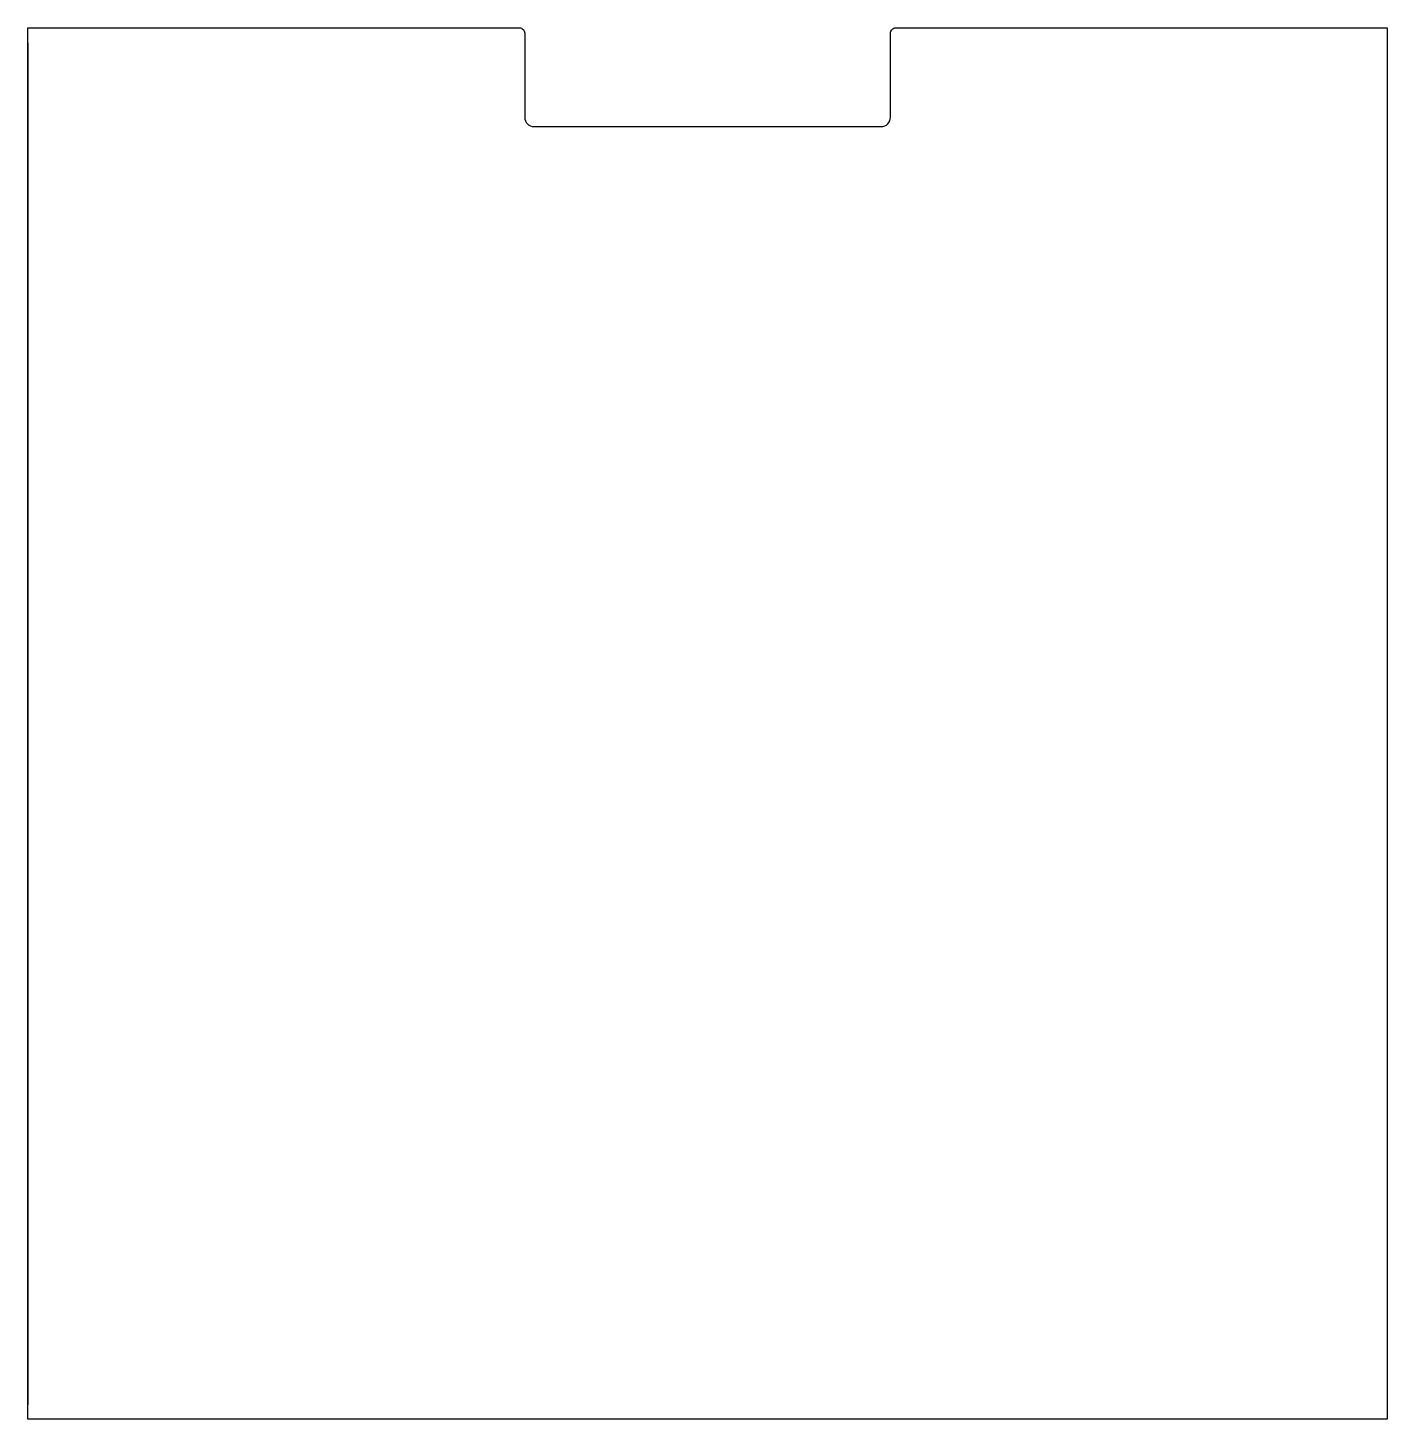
# Model space of a CAD drawing. Header units: millimetres. Extents: x -255 to 255, y -6 to 516.
import ezdxf

# ---------------------------------------------------------------- set-up
doc = ezdxf.new("R2010")
doc.units = ezdxf.units.MM
doc.layers.get('0').update_dxf_attribs({"linetype": 'CONTINUOUS'})

msp = doc.modelspace()

# ---------------------------------------------------------------- linework, layer by layer
msp.add_line((-254.57, 510), (-254.57, 0))
msp.add_lwpolyline([(254.5, 515.57), (254.5, -5.5), (-254.57, -5.5), (-254.57, 515.57), (-70.5, 515.57, -0.414214), (-68.5, 513.57), (-68.5, 482.07, 0.414214), (-65, 478.57), (65, 478.57, 0.414214), (68.5, 482.07), (68.5, 513.57, -0.414214), (70.5, 515.57)], format="xyb", close=True)

doc.saveas('drawing.dxf')
